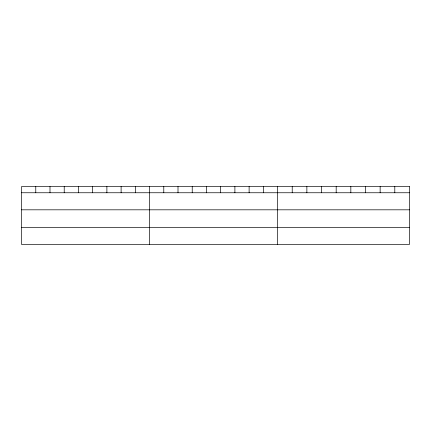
<?xml version="1.0" encoding="UTF-8"?>
<svg xmlns="http://www.w3.org/2000/svg" width="431" height="431" viewBox="0 0 431 431"><rect width="100%" height="100%" fill="white"/><g stroke="black" fill="none" stroke-linecap="round" stroke-linejoin="round"><path stroke-width="0.65" d="M21.55 192.754L409.45 192.754M21.55 209.816L409.45 209.816M21.55 227.396L409.45 227.396M394.796 186.542L394.796 192.754M380.142 186.542L380.142 192.754M365.488 186.542L365.488 192.754M350.834 186.542L350.834 192.754M336.18 186.542L336.18 192.754M321.526 186.542L321.526 192.754M306.872 186.542L306.872 192.754M292.218 186.542L292.218 192.754M277.564 186.542L277.564 244.458M263.341 186.542L263.341 192.754M249.118 186.542L249.118 192.754M234.895 186.542L234.895 192.754M220.672 186.542L220.672 192.754M206.449 186.542L206.449 192.754M192.226 186.542L192.226 192.754M178.003 186.542L178.003 192.754M163.78 186.542L163.78 192.754M149.557 186.542L149.557 244.458M135.334 186.542L135.334 192.754M121.111 186.542L121.111 192.754M106.888 186.542L106.888 192.754M92.665 186.542L92.665 192.754M78.442 186.542L78.442 192.754M64.219 186.542L64.219 192.754M49.996 186.542L49.996 192.754M35.773 186.542L35.773 192.754M409.45 186.542L21.55 186.542L21.55 244.458L409.45 244.458L409.45 186.542"/></g></svg>
